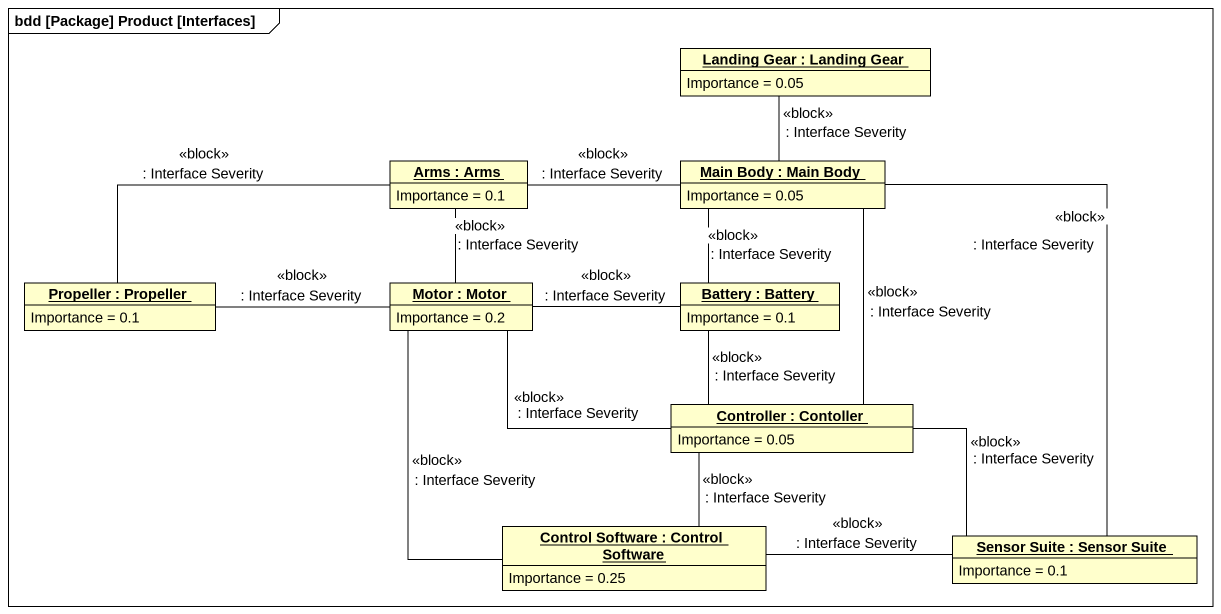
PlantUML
@startuml
mainframe bdd [Package] Product [Interfaces]
hide circle
hide empty members
object "Landing Gear : Landing Gear" as Landing_Gear {
  Importance = 0.05
}
object "Arms : Arms" as Arms {
  Importance = 0.1
}
object "Main Body : Main Body" as Main_Body {
  Importance = 0.05
}
object "Propeller : Propeller" as Propeller {
  Importance = 0.1
}
object "Motor : Motor" as Motor {
  Importance = 0.2
}
object "Battery : Battery" as Battery {
  Importance = 0.1
}
object "Controller : Contoller" as Controller {
  Importance = 0.05
}
object "Control Software : Control Software" as Control_Software {
  Importance = 0.25
}
object "Sensor Suite : Sensor Suite" as Sensor_Suite {
  Importance = 0.1
}
Arms -right- Main_Body : <<block>>\n: Interface Severity
Arms -- Motor : <<block>>\n: Interface Severity
Main_Body -up- Landing_Gear : <<block>>\n: Interface Severity
Main_Body -- Battery : <<block>>\n: Interface Severity
Propeller -right- Arms : <<block>>\n: Interface Severity
Propeller -right- Motor : <<block>>\n: Interface Severity
Battery -left- Motor : <<block>>\n: Interface Severity
Battery -- Controller : <<block>>\n: Interface Severity
Controller -up- Main_Body : <<block>>\n: Interface Severity
Controller -left- Motor : <<block>>\n: Interface Severity
Control_Software -up- Motor : <<block>>\n: Interface Severity
Control_Software -up- Controller : <<block>>\n: Interface Severity
Control_Software -right- Sensor_Suite : <<block>>\n: Interface Severity
Sensor_Suite -up- Main_Body : <<block>>\n: Interface Severity
Sensor_Suite -left- Controller : <<block>>\n: Interface Severity
@enduml
